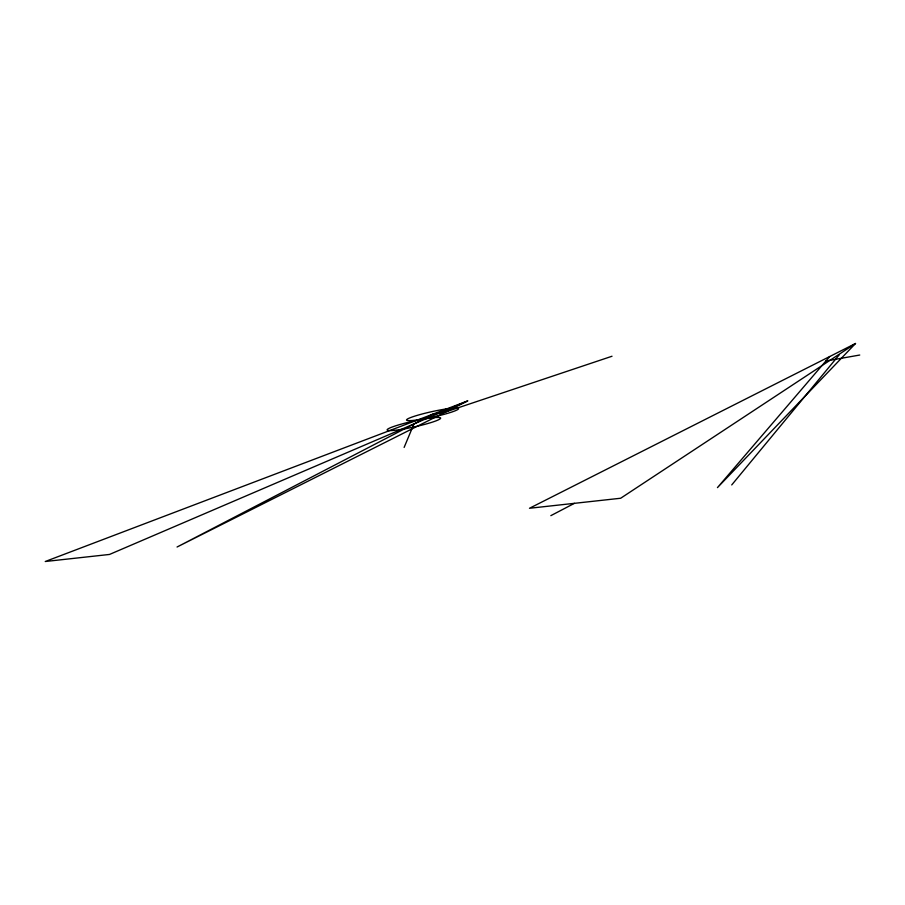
<?xml version="1.0" encoding="UTF-8"?>
<svg xmlns="http://www.w3.org/2000/svg" width="905" height="905" viewBox="0 0 905 905"><rect width="100%" height="100%" fill="white"/><g stroke="black" fill="none" stroke-linecap="round" stroke-linejoin="round"><path stroke-width="1.36" d="M404.128 447.432L413.936 423.959M731.726 484.933L839.365 354.647M829.704 356.536L717.45 487.614L855.519 343.493L529.482 508.271L620.66 498.248L855.519 343.493M550.84 515.658L574.404 503.338M467.67 400.926L109.505 554.448L45.25 561.507L467.67 400.926L177.052 547.016L432.624 414.252L445.758 411.933L612.018 356.242M825.869 361.016L859.75 355.031M419.501 419.592A26.562 2.749 -12.4 0 0 458.552 408.641A26.562 2.749 -12.4 0 0 419.75 414.648A26.562 2.749 -12.4 0 0 419.501 419.592M400.168 429.592A27.388 2.919 -12.5 0 0 440.644 418.178A27.388 2.919 -12.5 0 0 400.892 424.253A27.388 2.919 -12.5 0 0 400.168 429.592"/></g></svg>
